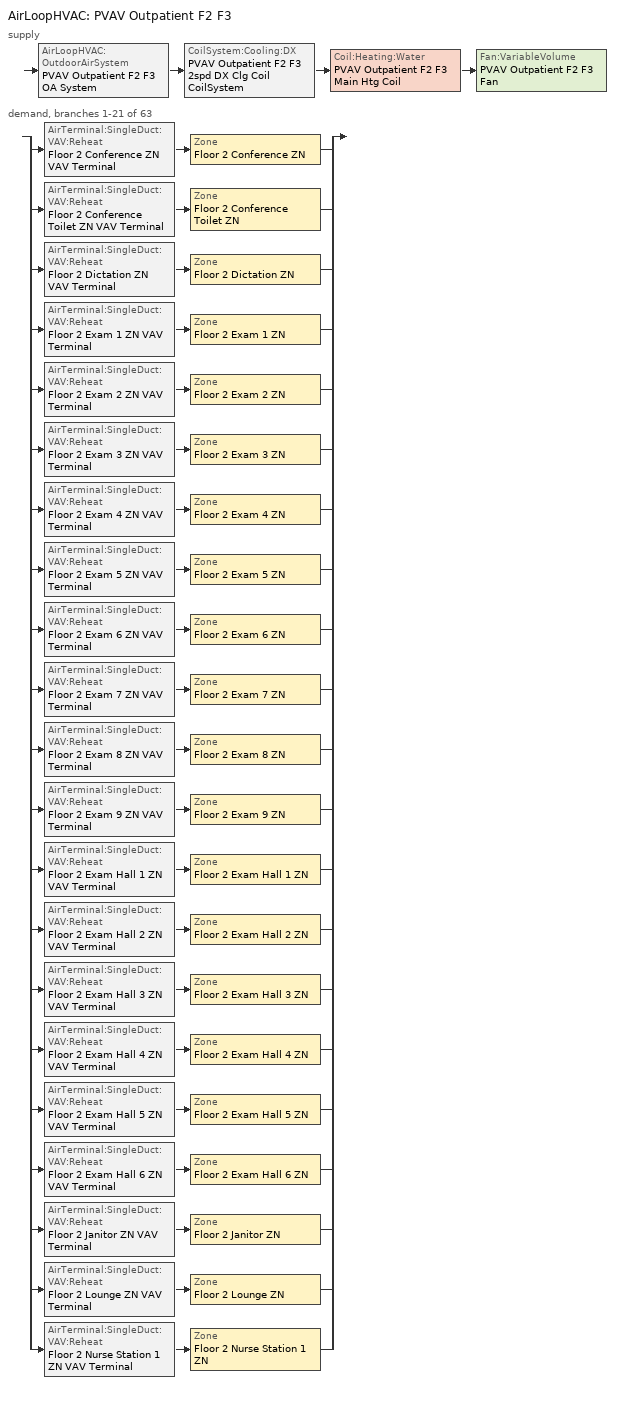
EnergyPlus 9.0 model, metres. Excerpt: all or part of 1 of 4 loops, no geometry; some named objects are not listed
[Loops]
AirLoopHVAC 'PVAV Outpatient F2 F3'
 supply: AirLoopHVAC:OutdoorAirSystem 'PVAV Outpatient F2 F3 OA System' > CoilSystem:Cooling:DX 'PVAV Outpatient F2 F3 2spd DX Clg Coil CoilSystem' > Coil:Heating:Water 'PVAV Outpatient F2 F3 Main Htg Coil' > Fan:VariableVolume 'PVAV Outpatient F2 F3 Fan'
 demand, branches 1-21 of 63: split
  | AirTerminal:SingleDuct:VAV:Reheat 'Floor 2 Conference ZN VAV Terminal' > Zone 'Floor 2 Conference ZN'
  | AirTerminal:SingleDuct:VAV:Reheat 'Floor 2 Conference Toilet ZN VAV Terminal' > Zone 'Floor 2 Conference Toilet ZN'
  | AirTerminal:SingleDuct:VAV:Reheat 'Floor 2 Dictation ZN VAV Terminal' > Zone 'Floor 2 Dictation ZN'
  | AirTerminal:SingleDuct:VAV:Reheat 'Floor 2 Exam 1 ZN VAV Terminal' > Zone 'Floor 2 Exam 1 ZN'
  | AirTerminal:SingleDuct:VAV:Reheat 'Floor 2 Exam 2 ZN VAV Terminal' > Zone 'Floor 2 Exam 2 ZN'
  | AirTerminal:SingleDuct:VAV:Reheat 'Floor 2 Exam 3 ZN VAV Terminal' > Zone 'Floor 2 Exam 3 ZN'
  | AirTerminal:SingleDuct:VAV:Reheat 'Floor 2 Exam 4 ZN VAV Terminal' > Zone 'Floor 2 Exam 4 ZN'
  | AirTerminal:SingleDuct:VAV:Reheat 'Floor 2 Exam 5 ZN VAV Terminal' > Zone 'Floor 2 Exam 5 ZN'
  | AirTerminal:SingleDuct:VAV:Reheat 'Floor 2 Exam 6 ZN VAV Terminal' > Zone 'Floor 2 Exam 6 ZN'
  | AirTerminal:SingleDuct:VAV:Reheat 'Floor 2 Exam 7 ZN VAV Terminal' > Zone 'Floor 2 Exam 7 ZN'
  | AirTerminal:SingleDuct:VAV:Reheat 'Floor 2 Exam 8 ZN VAV Terminal' > Zone 'Floor 2 Exam 8 ZN'
  | AirTerminal:SingleDuct:VAV:Reheat 'Floor 2 Exam 9 ZN VAV Terminal' > Zone 'Floor 2 Exam 9 ZN'
  | AirTerminal:SingleDuct:VAV:Reheat 'Floor 2 Exam Hall 1 ZN VAV Terminal' > Zone 'Floor 2 Exam Hall 1 ZN'
  | AirTerminal:SingleDuct:VAV:Reheat 'Floor 2 Exam Hall 2 ZN VAV Terminal' > Zone 'Floor 2 Exam Hall 2 ZN'
  | AirTerminal:SingleDuct:VAV:Reheat 'Floor 2 Exam Hall 3 ZN VAV Terminal' > Zone 'Floor 2 Exam Hall 3 ZN'
  | AirTerminal:SingleDuct:VAV:Reheat 'Floor 2 Exam Hall 4 ZN VAV Terminal' > Zone 'Floor 2 Exam Hall 4 ZN'
  | AirTerminal:SingleDuct:VAV:Reheat 'Floor 2 Exam Hall 5 ZN VAV Terminal' > Zone 'Floor 2 Exam Hall 5 ZN'
  | AirTerminal:SingleDuct:VAV:Reheat 'Floor 2 Exam Hall 6 ZN VAV Terminal' > Zone 'Floor 2 Exam Hall 6 ZN'
  | AirTerminal:SingleDuct:VAV:Reheat 'Floor 2 Janitor ZN VAV Terminal' > Zone 'Floor 2 Janitor ZN'
  | AirTerminal:SingleDuct:VAV:Reheat 'Floor 2 Lounge ZN VAV Terminal' > Zone 'Floor 2 Lounge ZN'
  | AirTerminal:SingleDuct:VAV:Reheat 'Floor 2 Nurse Station 1 ZN VAV Terminal' > Zone 'Floor 2 Nurse Station 1 ZN'
[ZoneControl:Thermostat] Control Object Type 1=ThermostatSetpoint:DualSetpoint
Name | Zone or ZoneList | Control Type Schedule | Control Name 1
Floor 2 Conference Toilet ZN Thermostat | Floor 2 Conference Toilet ZN | Floor 2 Conference Toilet ZN Thermostat Schedule | Outpatient Toilet Thermostat 5
Floor 2 Conference ZN Thermostat | Floor 2 Conference ZN | Floor 2 Conference ZN Thermostat Schedule | Outpatient Conference Thermostat 1
Floor 2 Dictation ZN Thermostat | Floor 2 Dictation ZN | Floor 2 Dictation ZN Thermostat Schedule | Outpatient Office Thermostat 5
Floor 2 Exam 1 ZN Thermostat | Floor 2 Exam 1 ZN | Floor 2 Exam 1 ZN Thermostat Schedule | Outpatient Exam Thermostat 1
Floor 2 Exam 2 ZN Thermostat | Floor 2 Exam 2 ZN | Floor 2 Exam 2 ZN Thermostat Schedule | Outpatient Exam Thermostat 2
Floor 2 Exam 3 ZN Thermostat | Floor 2 Exam 3 ZN | Floor 2 Exam 3 ZN Thermostat Schedule | Outpatient Exam Thermostat 3
Floor 2 Exam 4 ZN Thermostat | Floor 2 Exam 4 ZN | Floor 2 Exam 4 ZN Thermostat Schedule | Outpatient Exam Thermostat 4
Floor 2 Exam 5 ZN Thermostat | Floor 2 Exam 5 ZN | Floor 2 Exam 5 ZN Thermostat Schedule | Outpatient Exam Thermostat 5
Floor 2 Exam 6 ZN Thermostat | Floor 2 Exam 6 ZN | Floor 2 Exam 6 ZN Thermostat Schedule | Outpatient Exam Thermostat 6
Floor 2 Exam 7 ZN Thermostat | Floor 2 Exam 7 ZN | Floor 2 Exam 7 ZN Thermostat Schedule | Outpatient Exam Thermostat 7
Floor 2 Exam 8 ZN Thermostat | Floor 2 Exam 8 ZN | Floor 2 Exam 8 ZN Thermostat Schedule | Outpatient Exam Thermostat 8
Floor 2 Exam 9 ZN Thermostat | Floor 2 Exam 9 ZN | Floor 2 Exam 9 ZN Thermostat Schedule | Outpatient Exam Thermostat 9
Floor 2 Exam Hall 1 ZN Thermostat | Floor 2 Exam Hall 1 ZN | Floor 2 Exam Hall 1 ZN Thermostat Schedule | Outpatient Hall Thermostat 10
Floor 2 Exam Hall 2 ZN Thermostat | Floor 2 Exam Hall 2 ZN | Floor 2 Exam Hall 2 ZN Thermostat Schedule | Outpatient Hall Thermostat 11
Floor 2 Exam Hall 3 ZN Thermostat | Floor 2 Exam Hall 3 ZN | Floor 2 Exam Hall 3 ZN Thermostat Schedule | Outpatient Hall Thermostat 12
Floor 2 Exam Hall 4 ZN Thermostat | Floor 2 Exam Hall 4 ZN | Floor 2 Exam Hall 4 ZN Thermostat Schedule | Outpatient Hall Thermostat 13
Floor 2 Exam Hall 5 ZN Thermostat | Floor 2 Exam Hall 5 ZN | Floor 2 Exam Hall 5 ZN Thermostat Schedule | Outpatient Hall Thermostat 14
Floor 2 Exam Hall 6 ZN Thermostat | Floor 2 Exam Hall 6 ZN | Floor 2 Exam Hall 6 ZN Thermostat Schedule | Outpatient Hall Thermostat 15
Floor 2 Janitor ZN Thermostat | Floor 2 Janitor ZN | Floor 2 Janitor ZN Thermostat Schedule | Outpatient Janitor Thermostat 6
Floor 2 Lounge ZN Thermostat | Floor 2 Lounge ZN | Floor 2 Lounge ZN Thermostat Schedule | Outpatient Lounge Thermostat 2
Floor 2 Nurse Station 1 ZN Thermostat | Floor 2 Nurse Station 1 ZN | Floor 2 Nurse Station 1 ZN Thermostat Schedule | Outpatient NurseStation Thermostat 3
[ThermostatSetpoint:DualSetpoint] Heating Setpoint Temperature Schedule=OutPatientHealthCare HTGSETP_SCH_YES_OPTIMUM; Cooling Setpoint Temperature Schedule=OutPatientHealthCare CLGSETP_SCH_NO_SETBACK
Outpatient Toilet Thermostat 5; Outpatient Conference Thermostat 1; Outpatient Office Thermostat 5; Outpatient Exam Thermostat 1; Outpatient Exam Thermostat 2; Outpatient Exam Thermostat 3; Outpatient Exam Thermostat 4; Outpatient Exam Thermostat 5; Outpatient Exam Thermostat 6; Outpatient Exam Thermostat 7; Outpatient Exam Thermostat 8; Outpatient Exam Thermostat 9; Outpatient Hall Thermostat 10; Outpatient Hall Thermostat 11; Outpatient Hall Thermostat 12; Outpatient Hall Thermostat 13; Outpatient Hall Thermostat 14; Outpatient Hall Thermostat 15; Outpatient Janitor Thermostat 6; Outpatient Lounge Thermostat 2; Outpatient NurseStation Thermostat 3
[AirTerminal:SingleDuct:VAV:Reheat] Availability Schedule=Always On Discrete; Maximum Air Flow Rate {m3/s}=Autosize; Zone Minimum Air Flow Input Method=Constant; Fixed Minimum Air Flow Rate {m3/s}=0; Maximum Hot Water or Steam Flow Rate {m3/s}=Autosize; Minimum Hot Water or Steam Flow Rate {m3/s}=0; Convergence Tolerance=0.001; Damper Heating Action=Normal; Maximum Flow per Zone Floor Area During Reheat {m3/s-m2}=Autocalculate; Maximum Flow Fraction During Reheat=Autocalculate; Maximum Reheat Air Temperature {C}=50
Name | Constant Minimum Air Flow Fraction | Reheat Coil
Floor 2 Conference Toilet ZN VAV Terminal | 0.3 | Floor 2 Conference Toilet ZN Electric Reheat Coil
Floor 2 Conference ZN VAV Terminal | 1 | Floor 2 Conference ZN Electric Reheat Coil
Floor 2 Dictation ZN VAV Terminal | 0.3 | Floor 2 Dictation ZN Electric Reheat Coil
Floor 2 Exam 1 ZN VAV Terminal | 1 | Floor 2 Exam 1 ZN Electric Reheat Coil
Floor 2 Exam 2 ZN VAV Terminal | 1 | Floor 2 Exam 2 ZN Electric Reheat Coil
Floor 2 Exam 3 ZN VAV Terminal | 1 | Floor 2 Exam 3 ZN Electric Reheat Coil
Floor 2 Exam 4 ZN VAV Terminal | 1 | Floor 2 Exam 4 ZN Electric Reheat Coil
Floor 2 Exam 5 ZN VAV Terminal | 1 | Floor 2 Exam 5 ZN Electric Reheat Coil
Floor 2 Exam 6 ZN VAV Terminal | 1 | Floor 2 Exam 6 ZN Electric Reheat Coil
Floor 2 Exam 7 ZN VAV Terminal | 1 | Floor 2 Exam 7 ZN Electric Reheat Coil
Floor 2 Exam 8 ZN VAV Terminal | 1 | Floor 2 Exam 8 ZN Electric Reheat Coil
Floor 2 Exam 9 ZN VAV Terminal | 1 | Floor 2 Exam 9 ZN Electric Reheat Coil
Floor 2 Exam Hall 1 ZN VAV Terminal | 0.3 | Floor 2 Exam Hall 1 ZN Electric Reheat Coil
Floor 2 Exam Hall 2 ZN VAV Terminal | 0.3 | Floor 2 Exam Hall 2 ZN Electric Reheat Coil
Floor 2 Exam Hall 3 ZN VAV Terminal | 0.3 | Floor 2 Exam Hall 3 ZN Electric Reheat Coil
Floor 2 Exam Hall 4 ZN VAV Terminal | 0.3 | Floor 2 Exam Hall 4 ZN Electric Reheat Coil
Floor 2 Exam Hall 5 ZN VAV Terminal | 0.3 | Floor 2 Exam Hall 5 ZN Electric Reheat Coil
Floor 2 Exam Hall 6 ZN VAV Terminal | 0.3 | Floor 2 Exam Hall 6 ZN Electric Reheat Coil
Floor 2 Janitor ZN VAV Terminal | 0.3 | Floor 2 Janitor ZN Electric Reheat Coil
Floor 2 Lounge ZN VAV Terminal | 0.3 | Floor 2 Lounge ZN Electric Reheat Coil
Floor 2 Nurse Station 1 ZN VAV Terminal | 0.3 | Floor 2 Nurse Station 1 ZN Electric Reheat Coil
[Coil:Heating:Water]
PVAV Outpatient F2 F3 Main Htg Coil: Availability Schedule=Always On Discrete; U-Factor Times Area Value {W/K}=Autosize; Maximum Water Flow Rate {m3/s}=Autosize; Performance Input Method=UFactorTimesAreaAndDesignWaterFlowRate; Rated Capacity {W}=Autosize; Rated Inlet Water Temperature {C}=82.2222; Rated Inlet Air Temperature {C}=7.22222; Rated Outlet Water Temperature {C}=71.1111; Rated Outlet Air Temperature {C}=50; Rated Ratio for Air and Water Convection=0.5
[Fan:ZoneExhaust]
Floor 2 Conference Toilet ZN Exhaust Fan: Availability Schedule=OutPatientHealthCare BLDG_OA_SCH; Fan Total Efficiency=0.6; Pressure Rise {Pa}=0; Maximum Flow Rate {m3/s}=0.0503379; System Availability Manager Coupling Mode=Decoupled
[Zone equipment]
Floor 2 Conference Toilet ZN: Floor 2 Conference Toilet ZN VAV Terminal, Floor 2 Conference Toilet ZN Exhaust Fan
Floor 2 Conference ZN: Floor 2 Conference ZN VAV Terminal
Floor 2 Dictation ZN: Floor 2 Dictation ZN VAV Terminal
Floor 2 Exam 1 ZN: Floor 2 Exam 1 ZN VAV Terminal
Floor 2 Exam 2 ZN: Floor 2 Exam 2 ZN VAV Terminal
Floor 2 Exam 3 ZN: Floor 2 Exam 3 ZN VAV Terminal
Floor 2 Exam 4 ZN: Floor 2 Exam 4 ZN VAV Terminal
Floor 2 Exam 5 ZN: Floor 2 Exam 5 ZN VAV Terminal
Floor 2 Exam 6 ZN: Floor 2 Exam 6 ZN VAV Terminal
Floor 2 Exam 7 ZN: Floor 2 Exam 7 ZN VAV Terminal
Floor 2 Exam 8 ZN: Floor 2 Exam 8 ZN VAV Terminal
Floor 2 Exam 9 ZN: Floor 2 Exam 9 ZN VAV Terminal
Floor 2 Exam Hall 1 ZN: Floor 2 Exam Hall 1 ZN VAV Terminal
Floor 2 Exam Hall 2 ZN: Floor 2 Exam Hall 2 ZN VAV Terminal
Floor 2 Exam Hall 3 ZN: Floor 2 Exam Hall 3 ZN VAV Terminal
Floor 2 Exam Hall 4 ZN: Floor 2 Exam Hall 4 ZN VAV Terminal
Floor 2 Exam Hall 5 ZN: Floor 2 Exam Hall 5 ZN VAV Terminal
Floor 2 Exam Hall 6 ZN: Floor 2 Exam Hall 6 ZN VAV Terminal
Floor 2 Janitor ZN: Floor 2 Janitor ZN VAV Terminal
Floor 2 Lounge ZN: Floor 2 Lounge ZN VAV Terminal
Floor 2 Nurse Station 1 ZN: Floor 2 Nurse Station 1 ZN VAV Terminal
[Sizing:Zone] Zone Cooling Design Supply Air Temperature Input Method=SupplyAirTemperature; Zone Cooling Design Supply Air Temperature {C}=12.7778; Zone Cooling Design Supply Air Temperature Difference {deltaC}=11.11; Zone Heating Design Supply Air Temperature Input Method=SupplyAirTemperature; Zone Heating Design Supply Air Temperature {C}=50; Zone Heating Design Supply Air Temperature Difference {deltaC}=11.11; Zone Cooling Design Supply Air Humidity Ratio {kgWater/kgDryAir}=0.0085; Zone Heating Design Supply Air Humidity Ratio {kgWater/kgDryAir}=0.008; Cooling Design Air Flow Rate {m3/s}=0; Cooling Minimum Air Flow {m3/s}=0; Cooling Minimum Air Flow Fraction=0; Heating Design Air Flow Method=DesignDay; Heating Design Air Flow Rate {m3/s}=0; Heating Maximum Air Flow per Zone Floor Area {m3/s-m2}=0.002032; Heating Maximum Air Flow {m3/s}=0.141576; Heating Maximum Air Flow Fraction=0.3; Account for Dedicated Outdoor Air System=No
Name | Design Specification Outdoor Air Object | Cooling Design Air Flow Method | Cooling Minimum Air Flow per Zone Floor Area {m3/s-m2} | Design Specification Zone Air Distribution Object
Floor 2 Conference Toilet ZN | Outpatient Toilet Ventilation | DesignDayWithLimit | 0.00846667 | Floor 2 Conference Toilet ZN Design Spec Zone Air Dist
Floor 2 Conference ZN | Outpatient Conference Ventilation | DesignDay | 0.000762 | Floor 2 Conference ZN Design Spec Zone Air Dist
Floor 2 Dictation ZN | Outpatient Office Ventilation | DesignDay | 0.000762 | Floor 2 Dictation ZN Design Spec Zone Air Dist
Floor 2 Exam 1 ZN | Outpatient Exam Ventilation | DesignDayWithLimit | 0.00508 | Floor 2 Exam 1 ZN Design Spec Zone Air Dist
Floor 2 Exam 2 ZN | Outpatient Exam Ventilation | DesignDayWithLimit | 0.00508 | Floor 2 Exam 2 ZN Design Spec Zone Air Dist
Floor 2 Exam 3 ZN | Outpatient Exam Ventilation | DesignDayWithLimit | 0.00508 | Floor 2 Exam 3 ZN Design Spec Zone Air Dist
Floor 2 Exam 4 ZN | Outpatient Exam Ventilation | DesignDayWithLimit | 0.00508 | Floor 2 Exam 4 ZN Design Spec Zone Air Dist
Floor 2 Exam 5 ZN | Outpatient Exam Ventilation | DesignDayWithLimit | 0.00508 | Floor 2 Exam 5 ZN Design Spec Zone Air Dist
Floor 2 Exam 6 ZN | Outpatient Exam Ventilation | DesignDayWithLimit | 0.00508 | Floor 2 Exam 6 ZN Design Spec Zone Air Dist
Floor 2 Exam 7 ZN | Outpatient Exam Ventilation | DesignDayWithLimit | 0.00508 | Floor 2 Exam 7 ZN Design Spec Zone Air Dist
Floor 2 Exam 8 ZN | Outpatient Exam Ventilation | DesignDayWithLimit | 0.00508 | Floor 2 Exam 8 ZN Design Spec Zone Air Dist
Floor 2 Exam 9 ZN | Outpatient Exam Ventilation | DesignDayWithLimit | 0.00508 | Floor 2 Exam 9 ZN Design Spec Zone Air Dist
Floor 2 Exam Hall 1 ZN | Outpatient Hall Ventilation | DesignDay | 0.000762 | Floor 2 Exam Hall 1 ZN Design Spec Zone Air Dist
Floor 2 Exam Hall 2 ZN | Outpatient Hall Ventilation | DesignDay | 0.000762 | Floor 2 Exam Hall 2 ZN Design Spec Zone Air Dist
Floor 2 Exam Hall 3 ZN | Outpatient Hall Ventilation | DesignDay | 0.000762 | Floor 2 Exam Hall 3 ZN Design Spec Zone Air Dist
Floor 2 Exam Hall 4 ZN | Outpatient Hall Ventilation | DesignDay | 0.000762 | Floor 2 Exam Hall 4 ZN Design Spec Zone Air Dist
Floor 2 Exam Hall 5 ZN | Outpatient Hall Ventilation | DesignDay | 0.000762 | Floor 2 Exam Hall 5 ZN Design Spec Zone Air Dist
Floor 2 Exam Hall 6 ZN | Outpatient Hall Ventilation | DesignDay | 0.000762 | Floor 2 Exam Hall 6 ZN Design Spec Zone Air Dist
Floor 2 Janitor ZN | Outpatient Janitor Ventilation | DesignDay | 0.000762 | Floor 2 Janitor ZN Design Spec Zone Air Dist
Floor 2 Lounge ZN | Outpatient Lounge Ventilation | DesignDay | 0.000762 | Floor 2 Lounge ZN Design Spec Zone Air Dist
Floor 2 Nurse Station 1 ZN | Outpatient NurseStation Ventilation | DesignDay | 0.000762 | Floor 2 Nurse Station 1 ZN Design Spec Zone Air Dist
[DesignSpecification:ZoneAirDistribution] Zone Air Distribution Effectiveness in Cooling Mode=1; Zone Air Distribution Effectiveness in Heating Mode=1
Floor 2 Conference Toilet ZN Design Spec Zone Air Dist; Floor 2 Conference ZN Design Spec Zone Air Dist; Floor 2 Dictation ZN Design Spec Zone Air Dist; Floor 2 Exam 1 ZN Design Spec Zone Air Dist; Floor 2 Exam 2 ZN Design Spec Zone Air Dist; Floor 2 Exam 3 ZN Design Spec Zone Air Dist; Floor 2 Exam 4 ZN Design Spec Zone Air Dist; Floor 2 Exam 5 ZN Design Spec Zone Air Dist; Floor 2 Exam 6 ZN Design Spec Zone Air Dist; Floor 2 Exam 7 ZN Design Spec Zone Air Dist; Floor 2 Exam 8 ZN Design Spec Zone Air Dist; Floor 2 Exam 9 ZN Design Spec Zone Air Dist; Floor 2 Exam Hall 1 ZN Design Spec Zone Air Dist; Floor 2 Exam Hall 2 ZN Design Spec Zone Air Dist; Floor 2 Exam Hall 3 ZN Design Spec Zone Air Dist; Floor 2 Exam Hall 4 ZN Design Spec Zone Air Dist; Floor 2 Exam Hall 5 ZN Design Spec Zone Air Dist; Floor 2 Exam Hall 6 ZN Design Spec Zone Air Dist; Floor 2 Janitor ZN Design Spec Zone Air Dist; Floor 2 Lounge ZN Design Spec Zone Air Dist; Floor 2 Nurse Station 1 ZN Design Spec Zone Air Dist; Floor 2 Nurse Station 2 ZN Design Spec Zone Air Dist; Floor 2 Office Hall ZN Design Spec Zone Air Dist; Floor 2 Office ZN Design Spec Zone Air Dist; Floor 2 Reception Hall ZN Design Spec Zone Air Dist; Floor 2 Reception Toilet ZN Design Spec Zone Air Dist; Floor 2 Reception ZN Design Spec Zone Air Dist; Floor 2 Scheduling 1 ZN Design Spec Zone Air Dist; Floor 2 Scheduling 2 ZN Design Spec Zone Air Dist; Floor 2 Storage 1 ZN Design Spec Zone Air Dist; Floor 2 Storage 2 ZN Design Spec Zone Air Dist; Floor 2 Storage 3 ZN Design Spec Zone Air Dist; Floor 2 Utility ZN Design Spec Zone Air Dist; Floor 2 Work Hall ZN Design Spec Zone Air Dist; Floor 2 Work Toilet ZN Design Spec Zone Air Dist; Floor 2 Work ZN Design Spec Zone Air Dist; Floor 2 X-Ray ZN Design Spec Zone Air Dist; Floor 3 Dressing Room ZN Design Spec Zone Air Dist; Floor 3 Elevator Hall ZN Design Spec Zone Air Dist; Floor 3 Humid ZN Design Spec Zone Air Dist; Floor 3 Janitor ZN Design Spec Zone Air Dist; Floor 3 Locker ZN Design Spec Zone Air Dist; Floor 3 Lounge Toilet ZN Design Spec Zone Air Dist; Floor 3 Lounge ZN Design Spec Zone Air Dist; Floor 3 Mechanical Hall ZN Design Spec Zone Air Dist; Floor 3 Mechanical ZN Design Spec Zone Air Dist; Floor 3 Office Hall ZN Design Spec Zone Air Dist; Floor 3 Office Toilet ZN Design Spec Zone Air Dist; Floor 3 Office ZN Design Spec Zone Air Dist; Floor 3 Physical Therapy 1 ZN Design Spec Zone Air Dist; Floor 3 Physical Therapy 2 ZN Design Spec Zone Air Dist; Floor 3 Physical Therapy Toilet ZN Design Spec Zone Air Dist; Floor 3 Storage 1 ZN Design Spec Zone Air Dist; Floor 3 Storage 2 ZN Design Spec Zone Air Dist; Floor 3 Treatment ZN Design Spec Zone Air Dist; Floor 3 Undeveloped 1 ZN Design Spec Zone Air Dist; Floor 3 Undeveloped 2 ZN Design Spec Zone Air Dist; Floor 3 Utility ZN Design Spec Zone Air Dist; Floor 3 Work ZN Design Spec Zone Air Dist; NE Stair ZN Design Spec Zone Air Dist; NW Elevator ZN Design Spec Zone Air Dist; NW Stair ZN Design Spec Zone Air Dist; SW Stair ZN Design Spec Zone Air Dist
[Controller:MechanicalVentilation]
PVAV Outpatient F2 F3 Ventilation Controller: Availability Schedule=OutPatientHealthCare BLDG_OA_SCH; Demand Controlled Ventilation=No; System Outdoor Air Method=ZoneSum; Zone Name 1=Floor 2 Conference Toilet ZN; Design Specification Outdoor Air Object Name 1=Outpatient Toilet Ventilation; Design Specification Zone Air Distribution Object Name 1=Floor 2 Conference Toilet ZN Design Spec Zone Air Dist; Zone Name 2=Floor 2 Conference ZN; Design Specification Outdoor Air Object Name 2=Outpatient Conference Ventilation; Design Specification Zone Air Distribution Object Name 2=Floor 2 Conference ZN Design Spec Zone Air Dist; Zone Name 3=Floor 2 Dictation ZN; Design Specification Outdoor Air Object Name 3=Outpatient Office Ventilation; Design Specification Zone Air Distribution Object Name 3=Floor 2 Dictation ZN Design Spec Zone Air Dist; Zone Name 4=Floor 2 Exam 1 ZN; Design Specification Outdoor Air Object Name 4=Outpatient Exam Ventilation; Design Specification Zone Air Distribution Object Name 4=Floor 2 Exam 1 ZN Design Spec Zone Air Dist; Zone Name 5=Floor 2 Exam 2 ZN; Design Specification Outdoor Air Object Name 5=Outpatient Exam Ventilation; Design Specification Zone Air Distribution Object Name 5=Floor 2 Exam 2 ZN Design Spec Zone Air Dist; Zone Name 6=Floor 2 Exam 3 ZN; Design Specification Outdoor Air Object Name 6=Outpatient Exam Ventilation; Design Specification Zone Air Distribution Object Name 6=Floor 2 Exam 3 ZN Design Spec Zone Air Dist; Zone Name 7=Floor 2 Exam 4 ZN; Design Specification Outdoor Air Object Name 7=Outpatient Exam Ventilation; Design Specification Zone Air Distribution Object Name 7=Floor 2 Exam 4 ZN Design Spec Zone Air Dist; Zone Name 8=Floor 2 Exam 5 ZN; Design Specification Outdoor Air Object Name 8=Outpatient Exam Ventilation; Design Specification Zone Air Distribution Object Name 8=Floor 2 Exam 5 ZN Design Spec Zone Air Dist; Zone Name 9=Floor 2 Exam 6 ZN; Design Specification Outdoor Air Object Name 9=Outpatient Exam Ventilation; Design Specification Zone Air Distribution Object Name 9=Floor 2 Exam 6 ZN Design Spec Zone Air Dist; Zone Name 10=Floor 2 Exam 7 ZN; Design Specification Outdoor Air Object Name 10=Outpatient Exam Ventilation; Design Specification Zone Air Distribution Object Name 10=Floor 2 Exam 7 ZN Design Spec Zone Air Dist; Zone Name 11=Floor 2 Exam 8 ZN; Design Specification Outdoor Air Object Name 11=Outpatient Exam Ventilation; Design Specification Zone Air Distribution Object Name 11=Floor 2 Exam 8 ZN Design Spec Zone Air Dist; Zone Name 12=Floor 2 Exam 9 ZN; Design Specification Outdoor Air Object Name 12=Outpatient Exam Ventilation; Design Specification Zone Air Distribution Object Name 12=Floor 2 Exam 9 ZN Design Spec Zone Air Dist; Zone Name 13=Floor 2 Exam Hall 1 ZN; Design Specification Outdoor Air Object Name 13=Outpatient Hall Ventilation; Design Specification Zone Air Distribution Object Name 13=Floor 2 Exam Hall 1 ZN Design Spec Zone Air Dist; Zone Name 14=Floor 2 Exam Hall 2 ZN; Design Specification Outdoor Air Object Name 14=Outpatient Hall Ventilation; Design Specification Zone Air Distribution Object Name 14=Floor 2 Exam Hall 2 ZN Design Spec Zone Air Dist; Zone Name 15=Floor 2 Exam Hall 3 ZN; Design Specification Outdoor Air Object Name 15=Outpatient Hall Ventilation; Design Specification Zone Air Distribution Object Name 15=Floor 2 Exam Hall 3 ZN Design Spec Zone Air Dist; Zone Name 16=Floor 2 Exam Hall 4 ZN; Design Specification Outdoor Air Object Name 16=Outpatient Hall Ventilation; Design Specification Zone Air Distribution Object Name 16=Floor 2 Exam Hall 4 ZN Design Spec Zone Air Dist; Zone Name 17=Floor 2 Exam Hall 5 ZN; Design Specification Outdoor Air Object Name 17=Outpatient Hall Ventilation; Design Specification Zone Air Distribution Object Name 17=Floor 2 Exam Hall 5 ZN Design Spec Zone Air Dist; Zone Name 18=Floor 2 Exam Hall 6 ZN; Design Specification Outdoor Air Object Name 18=Outpatient Hall Ventilation; Design Specification Zone Air Distribution Object Name 18=Floor 2 Exam Hall 6 ZN Design Spec Zone Air Dist; Zone Name 19=Floor 2 Janitor ZN; Design Specification Outdoor Air Object Name 19=Outpatient Janitor Ventilation; Design Specification Zone Air Distribution Object Name 19=Floor 2 Janitor ZN Design Spec Zone Air Dist; Zone Name 20=Floor 2 Lounge ZN; Design Specification Outdoor Air Object Name 20=Outpatient Lounge Ventilation; Design Specification Zone Air Distribution Object Name 20=Floor 2 Lounge ZN Design Spec Zone Air Dist; Zone Name 21=Floor 2 Nurse Station 1 ZN; Design Specification Outdoor Air Object Name 21=Outpatient NurseStation Ventilation; Design Specification Zone Air Distribution Object Name 21=Floor 2 Nurse Station 1 ZN Design Spec Zone Air Dist; Zone Name 22=Floor 2 Nurse Station 2 ZN; Design Specification Outdoor Air Object Name 22=Outpatient NurseStation Ventilation; Design Specification Zone Air Distribution Object Name 22=Floor 2 Nurse Station 2 ZN Design Spec Zone Air Dist; Zone Name 23=Floor 2 Office Hall ZN; Design Specification Outdoor Air Object Name 23=Outpatient Hall Ventilation; Design Specification Zone Air Distribution Object Name 23=Floor 2 Office Hall ZN Design Spec Zone Air Dist; Zone Name 24=Floor 2 Office ZN; Design Specification Outdoor Air Object Name 24=Outpatient Office Ventilation; Design Specification Zone Air Distribution Object Name 24=Floor 2 Office ZN Design Spec Zone Air Dist; Zone Name 25=Floor 2 Reception Hall ZN; Design Specification Outdoor Air Object Name 25=Outpatient Hall Ventilation; Design Specification Zone Air Distribution Object Name 25=Floor 2 Reception Hall ZN Design Spec Zone Air Dist; Zone Name 26=Floor 2 Reception Toilet ZN; Design Specification Outdoor Air Object Name 26=Outpatient Toilet Ventilation; Design Specification Zone Air Distribution Object Name 26=Floor 2 Reception Toilet ZN Design Spec Zone Air Dist; Zone Name 27=Floor 2 Reception ZN; Design Specification Outdoor Air Object Name 27=Outpatient Reception Ventilation; Design Specification Zone Air Distribution Object Name 27=Floor 2 Reception ZN Design Spec Zone Air Dist; Zone Name 28=Floor 2 Scheduling 1 ZN; Design Specification Outdoor Air Object Name 28=Outpatient Office Ventilation; Design Specification Zone Air Distribution Object Name 28=Floor 2 Scheduling 1 ZN Design Spec Zone Air Dist; Zone Name 29=Floor 2 Scheduling 2 ZN; Design Specification Outdoor Air Object Name 29=Outpatient Office Ventilation; Design Specification Zone Air Distribution Object Name 29=Floor 2 Scheduling 2 ZN Design Spec Zone Air Dist; Zone Name 30=Floor 2 Storage 1 ZN; Design Specification Outdoor Air Object Name 30=Outpatient Janitor Ventilation; Design Specification Zone Air Distribution Object Name 30=Floor 2 Storage 1 ZN Design Spec Zone Air Dist; Zone Name 31=Floor 2 Storage 2 ZN; Design Specification Outdoor Air Object Name 31=Outpatient Janitor Ventilation; Design Specification Zone Air Distribution Object Name 31=Floor 2 Storage 2 ZN Design Spec Zone Air Dist; Zone Name 32=Floor 2 Storage 3 ZN; Design Specification Outdoor Air Object Name 32=Outpatient Janitor Ventilation; Design Specification Zone Air Distribution Object Name 32=Floor 2 Storage 3 ZN Design Spec Zone Air Dist; Zone Name 33=Floor 2 Utility ZN; Design Specification Outdoor Air Object Name 33=Outpatient Janitor Ventilation; Design Specification Zone Air Distribution Object Name 33=Floor 2 Utility ZN Design Spec Zone Air Dist; Zone Name 34=Floor 2 Work Hall ZN; Design Specification Outdoor Air Object Name 34=Outpatient Hall Ventilation; Design Specification Zone Air Distribution Object Name 34=Floor 2 Work Hall ZN Design Spec Zone Air Dist; Zone Name 35=Floor 2 Work Toilet ZN; Design Specification Outdoor Air Object Name 35=Outpatient Toilet Ventilation; Design Specification Zone Air Distribution Object Name 35=Floor 2 Work Toilet ZN Design Spec Zone Air Dist; Zone Name 36=Floor 2 Work ZN; Design Specification Outdoor Air Object Name 36=Outpatient Office Ventilation; Design Specification Zone Air Distribution Object Name 36=Floor 2 Work ZN Design Spec Zone Air Dist; Zone Name 37=Floor 2 X-Ray ZN; Design Specification Outdoor Air Object Name 37=Outpatient Xray Ventilation; Design Specification Zone Air Distribution Object Name 37=Floor 2 X-Ray ZN Design Spec Zone Air Dist; Zone Name 38=Floor 3 Dressing Room ZN; Design Specification Outdoor Air Object Name 38=Outpatient DressingRoom Ventilation; Design Specification Zone Air Distribution Object Name 38=Floor 3 Dressing Room ZN Design Spec Zone Air Dist; Zone Name 39=Floor 3 Elevator Hall ZN; Design Specification Outdoor Air Object Name 39=Outpatient Hall_infil Ventilation; Design Specification Zone Air Distribution Object Name 39=Floor 3 Elevator Hall ZN Design Spec Zone Air Dist; Zone Name 40=Floor 3 Humid ZN; Design Specification Outdoor Air Object Name 40=Outpatient Office Ventilation; Design Specification Zone Air Distribution Object Name 40=Floor 3 Humid ZN Design Spec Zone Air Dist; Zone Name 41=Floor 3 Janitor ZN; Design Specification Outdoor Air Object Name 41=Outpatient Janitor Ventilation; Design Specification Zone Air Distribution Object Name 41=Floor 3 Janitor ZN Design Spec Zone Air Dist; Zone Name 42=Floor 3 Locker ZN; Design Specification Outdoor Air Object Name 42=Outpatient LockerRoom Ventilation; Design Specification Zone Air Distribution Object Name 42=Floor 3 Locker ZN Design Spec Zone Air Dist; Zone Name 43=Floor 3 Lounge Toilet ZN; Design Specification Outdoor Air Object Name 43=Outpatient Toilet Ventilation; Design Specification Zone Air Distribution Object Name 43=Floor 3 Lounge Toilet ZN Design Spec Zone Air Dist; Zone Name 44=Floor 3 Lounge ZN; Design Specification Outdoor Air Object Name 44=Outpatient Lounge Ventilation; Design Specification Zone Air Distribution Object Name 44=Floor 3 Lounge ZN Design Spec Zone Air Dist; Zone Name 45=Floor 3 Mechanical Hall ZN; Design Specification Outdoor Air Object Name 45=Outpatient Hall Ventilation; Design Specification Zone Air Distribution Object Name 45=Floor 3 Mechanical Hall ZN Design Spec Zone Air Dist; Zone Name 46=Floor 3 Mechanical ZN; Design Specification Outdoor Air Object Name 46=Outpatient Elec/MechRoom Ventilation; Design Specification Zone Air Distribution Object Name 46=Floor 3 Mechanical ZN Design Spec Zone Air Dist; Zone Name 47=Floor 3 Office Hall ZN; Design Specification Outdoor Air Object Name 47=Outpatient Hall_infil Ventilation; Design Specification Zone Air Distribution Object Name 47=Floor 3 Office Hall ZN Design Spec Zone Air Dist; Zone Name 48=Floor 3 Office Toilet ZN; Design Specification Outdoor Air Object Name 48=Outpatient Toilet Ventilation; Design Specification Zone Air Distribution Object Name 48=Floor 3 Office Toilet ZN Design Spec Zone Air Dist; Zone Name 49=Floor 3 Office ZN; Design Specification Outdoor Air Object Name 49=Outpatient Office Ventilation; Design Specification Zone Air Distribution Object Name 49=Floor 3 Office ZN Design Spec Zone Air Dist; Zone Name 50=Floor 3 Physical Therapy 1 ZN; Design Specification Outdoor Air Object Name 50=Outpatient PhysicalTherapy Ventilation; Design Specification Zone Air Distribution Object Name 50=Floor 3 Physical Therapy 1 ZN Design Spec Zone Air Dist; Zone Name 51=Floor 3 Physical Therapy 2 ZN; Design Specification Outdoor Air Object Name 51=Outpatient PhysicalTherapy Ventilation; Design Specification Zone Air Distribution Object Name 51=Floor 3 Physical Therapy 2 ZN Design Spec Zone Air Dist; Zone Name 52=Floor 3 Physical Therapy Toilet ZN; Design Specification Outdoor Air Object Name 52=Outpatient Toilet Ventilation; Design Specification Zone Air Distribution Object Name 52=Floor 3 Physical Therapy Toilet ZN Design Spec Zone Air Dist; Zone Name 53=Floor 3 Storage 1 ZN; Design Specification Outdoor Air Object Name 53=Outpatient Janitor Ventilation; Design Specification Zone Air Distribution Object Name 53=Floor 3 Storage 1 ZN Design Spec Zone Air Dist; Zone Name 54=Floor 3 Storage 2 ZN; Design Specification Outdoor Air Object Name 54=Outpatient Janitor Ventilation; Design Specification Zone Air Distribution Object Name 54=Floor 3 Storage 2 ZN Design Spec Zone Air Dist; Zone Name 55=Floor 3 Treatment ZN; Design Specification Outdoor Air Object Name 55=Outpatient Exam Ventilation; Design Specification Zone Air Distribution Object Name 55=Floor 3 Treatment ZN Design Spec Zone Air Dist; Zone Name 56=Floor 3 Undeveloped 1 ZN; Design Specification Outdoor Air Object Name 56=Outpatient Undeveloped Ventilation; Design Specification Zone Air Distribution Object Name 56=Floor 3 Undeveloped 1 ZN Design Spec Zone Air Dist; Zone Name 57=Floor 3 Undeveloped 2 ZN; Design Specification Outdoor Air Object Name 57=Outpatient Undeveloped Ventilation; Design Specification Zone Air Distribution Object Name 57=Floor 3 Undeveloped 2 ZN Design Spec Zone Air Dist; Zone Name 58=Floor 3 Utility ZN; Design Specification Outdoor Air Object Name 58=Outpatient Janitor Ventilation; Design Specification Zone Air Distribution Object Name 58=Floor 3 Utility ZN Design Spec Zone Air Dist; Zone Name 59=Floor 3 Work ZN; Design Specification Outdoor Air Object Name 59=Outpatient Office Ventilation; Design Specification Zone Air Distribution Object Name 59=Floor 3 Work ZN Design Spec Zone Air Dist; Zone Name 60=NE Stair ZN; Design Specification Outdoor Air Object Name 60=Outpatient Stair Ventilation; Design Specification Zone Air Distribution Object Name 60=NE Stair ZN Design Spec Zone Air Dist; Zone Name 61=NW Elevator ZN; Design Specification Outdoor Air Object Name 61=Outpatient Stair Ventilation; Design Specification Zone Air Distribution Object Name 61=NW Elevator ZN Design Spec Zone Air Dist; Zone Name 62=NW Stair ZN; Design Specification Outdoor Air Object Name 62=Outpatient Stair Ventilation; Design Specification Zone Air Distribution Object Name 62=NW Stair ZN Design Spec Zone Air Dist; Zone Name 63=SW Stair ZN; Design Specification Outdoor Air Object Name 63=Outpatient Stair Ventilation; Design Specification Zone Air Distribution Object Name 63=SW Stair ZN Design Spec Zone Air Dist
[DesignSpecification:OutdoorAir] Outdoor Air Method=Sum; Outdoor Air Flow per Zone {m3/s}=0; Outdoor Air Flow Air Changes per Hour {1/hr}=0
Name | Outdoor Air Flow per Person {m3/s-person} | Outdoor Air Flow per Zone Floor Area {m3/s-m2}
Outpatient Office Ventilation; Outpatient DressingRoom Ventilation; Outpatient LockerRoom Ventilation; Outpatient Lounge Ventilation; Outpatient NurseStation Ventilation; Outpatient Reception Ventilation; Outpatient Conference Ventilation | 0.00235974 | 0.0003048
Outpatient Elec/MechRoom Ventilation; Outpatient Toilet Ventilation | 0 | 0
Outpatient Hall Ventilation; Outpatient Hall_infil Ventilation; Outpatient Stair Ventilation | 0 | 0.0003048
Outpatient Janitor Ventilation; Outpatient Undeveloped Ventilation | 0 | 0.0006096
Outpatient Exam Ventilation; Outpatient Xray Ventilation | 0 | 0.001524
Outpatient PhysicalTherapy Ventilation | 0.00707921 | 0
[Coil:Heating:Electric] Availability Schedule=Always On Discrete; Efficiency=1; Nominal Capacity {W}=Autosize
Floor 2 Conference Toilet ZN Electric Reheat Coil; Floor 2 Conference ZN Electric Reheat Coil; Floor 2 Dictation ZN Electric Reheat Coil; Floor 2 Exam 1 ZN Electric Reheat Coil; Floor 2 Exam 2 ZN Electric Reheat Coil; Floor 2 Exam 3 ZN Electric Reheat Coil; Floor 2 Exam 4 ZN Electric Reheat Coil; Floor 2 Exam 5 ZN Electric Reheat Coil; Floor 2 Exam 6 ZN Electric Reheat Coil; Floor 2 Exam 7 ZN Electric Reheat Coil; Floor 2 Exam 8 ZN Electric Reheat Coil; Floor 2 Exam 9 ZN Electric Reheat Coil; Floor 2 Exam Hall 1 ZN Electric Reheat Coil; Floor 2 Exam Hall 2 ZN Electric Reheat Coil; Floor 2 Exam Hall 3 ZN Electric Reheat Coil; Floor 2 Exam Hall 4 ZN Electric Reheat Coil; Floor 2 Exam Hall 5 ZN Electric Reheat Coil; Floor 2 Exam Hall 6 ZN Electric Reheat Coil; Floor 2 Janitor ZN Electric Reheat Coil; Floor 2 Lounge ZN Electric Reheat Coil; Floor 2 Nurse Station 1 ZN Electric Reheat Coil
[AirLoopHVAC]
PVAV Outpatient F2 F3: Design Supply Air Flow Rate {m3/s}=AutoSize
[Sizing:System]
PVAV Outpatient F2 F3: Type of Load to Size On=Sensible; Design Outdoor Air Flow Rate {m3/s}=Autosize; Central Heating Maximum System Air Flow Ratio=0.3; Preheat Design Temperature {C}=7.22222; Preheat Design Humidity Ratio {kgWater/kgDryAir}=0.008; Precool Design Temperature {C}=12.7778; Precool Design Humidity Ratio {kgWater/kgDryAir}=0.008; Central Cooling Design Supply Air Temperature {C}=12.7778; Central Heating Design Supply Air Temperature {C}=12.7778; Type of Zone Sum to Use=Coincident; 100% Outdoor Air in Cooling=No; 100% Outdoor Air in Heating=No; Central Cooling Design Supply Air Humidity Ratio {kgWater/kgDryAir}=0.0085; Central Heating Design Supply Air Humidity Ratio {kgWater/kgDryAir}=0.008; Cooling Supply Air Flow Rate Method=DesignDay; Cooling Supply Air Flow Rate {m3/s}=0; Cooling Supply Air Flow Rate Per Floor Area {m3/s-m2}=0.00996765; Cooling Fraction of Autosized Cooling Supply Air Flow Rate=1; Cooling Supply Air Flow Rate Per Unit Cooling Capacity {m3/s-W}=3.94755e-05; Heating Supply Air Flow Rate Method=DesignDay; Heating Supply Air Flow Rate {m3/s}=0; Heating Supply Air Flow Rate Per Floor Area {m3/s-m2}=0.00996765; Heating Fraction of Autosized Heating Supply Air Flow Rate=1; Heating Fraction of Autosized Cooling Supply Air Flow Rate=1; Heating Supply Air Flow Rate Per Unit Heating Capacity {m3/s-W}=3.15882e-05; System Outdoor Air Method=ZoneSum; Zone Maximum Outdoor Air Fraction=1; Cooling Design Capacity Method=CoolingDesignCapacity; Cooling Design Capacity {W}=Autosize; Cooling Design Capacity Per Floor Area {W/m2}=234.7; Fraction of Autosized Cooling Design Capacity=1; Heating Design Capacity Method=HeatingDesignCapacity; Heating Design Capacity {W}=Autosize; Heating Design Capacity Per Floor Area {W/m2}=157; Fraction of Autosized Heating Design Capacity=1; Central Cooling Capacity Control Method=OnOff
[Controller:WaterCoil]
PVAV Outpatient F2 F3 Main Htg Coil Controller: Control Variable=Temperature; Action=Normal; Actuator Variable=Flow; Controller Convergence Tolerance {deltaC}=0.1; Maximum Actuated Flow {m3/s}=Autosize; Minimum Actuated Flow {m3/s}=0
[Controller:OutdoorAir]
Controller Outdoor Air 2: Minimum Outdoor Air Flow Rate {m3/s}=Autosize; Maximum Outdoor Air Flow Rate {m3/s}=Autosize; Economizer Control Type=NoEconomizer; Economizer Control Action Type=ModulateFlow; Economizer Maximum Limit Dry-Bulb Temperature {C}=28; Economizer Maximum Limit Enthalpy {J/kg}=64000; Lockout Type=NoLockout; Minimum Limit Type=FixedMinimum; Minimum Outdoor Air Schedule=OutPatientHealthCare BLDG_OA_SCH; Mechanical Ventilation Controller=PVAV Outpatient F2 F3 Ventilation Controller; High Humidity Control=No; Control High Indoor Humidity Based on Outdoor Humidity Ratio=Yes; Heat Recovery Bypass Control Type=BypassWhenWithinEconomizerLimits
[SetpointManager:MixedAir] Control Variable=Temperature
Node 430 OS Default SPM; Node 427 OS Default SPM; Node 426 OS Default SPM
[CoilSystem:Cooling:DX]
PVAV Outpatient F2 F3 2spd DX Clg Coil CoilSystem: Availability Schedule=Always On Discrete; Cooling Coil=PVAV Outpatient F2 F3 2spd DX Clg Coil
[Coil:Cooling:DX:TwoSpeed]
PVAV Outpatient F2 F3 2spd DX Clg Coil: Availability Schedule=Always On Discrete; High Speed Gross Rated Total Cooling Capacity {W}=Autosize; High Speed Rated Sensible Heat Ratio=Autosize; High Speed Gross Rated Cooling COP {W/W}=3; High Speed Rated Air Flow Rate {m3/s}=Autosize; Total Cooling Capacity Function of Temperature Curve=Curve Biquadratic 5; Total Cooling Capacity Function of Flow Fraction Curve=Curve Quadratic 4; Energy Input Ratio Function of Temperature Curve=Curve Biquadratic 6; Energy Input Ratio Function of Flow Fraction Curve=Curve Quadratic 5; Part Load Fraction Correlation Curve=Curve Quadratic 6; Low Speed Gross Rated Total Cooling Capacity {W}=Autosize; Low Speed Gross Rated Sensible Heat Ratio=0.69; Low Speed Gross Rated Cooling COP {W/W}=3; Low Speed Rated Air Flow Rate {m3/s}=Autosize; Low Speed Total Cooling Capacity Function of Temperature Curve=Curve Biquadratic 7; Low Speed Energy Input Ratio Function of Temperature Curve=Curve Biquadratic 8; Condenser Type=AirCooled; High Speed Evaporative Condenser Effectiveness=0; High Speed Evaporative Condenser Air Flow Rate {m3/s}=Autosize; High Speed Evaporative Condenser Pump Rated Power Consumption {W}=Autosize; Low Speed Evaporative Condenser Effectiveness=0; Low Speed Evaporative Condenser Air Flow Rate {m3/s}=Autosize; Low Speed Evaporative Condenser Pump Rated Power Consumption {W}=Autosize; Basin Heater Capacity {W/K}=10; Basin Heater Setpoint Temperature {C}=2
[Fan:VariableVolume]
PVAV Outpatient F2 F3 Fan: Availability Schedule=OutPatientHealthCare HVACOperationSchd; Fan Total Efficiency=0.6045; Pressure Rise {Pa}=1017.592; Maximum Flow Rate {m3/s}=AutoSize; Fan Power Minimum Flow Rate Input Method=FixedFlowRate; Fan Power Minimum Flow Fraction=0; Fan Power Minimum Air Flow Rate {m3/s}=0; Motor Efficiency=0.93; Motor In Airstream Fraction=1; Fan Power Coefficient 1=0.0407599; Fan Power Coefficient 2=0.088045; Fan Power Coefficient 3=-0.0729261; Fan Power Coefficient 4=0.94374; Fan Power Coefficient 5=0
[SetpointManager:Scheduled]
PVAV Outpatient F2 F3 Supply Air Setpoint Manager: Control Variable=Temperature; Schedule=Supply Air Temp - 55.0F 1
[Schedule:Compact]
Floor 2 Conference Toilet ZN Thermostat Schedule; Floor 2 Conference ZN Thermostat Schedule; Floor 2 Dictation ZN Thermostat Schedule; Floor 2 Exam 1 ZN Thermostat Schedule; Floor 2 Exam 2 ZN Thermostat Schedule; Floor 2 Exam 3 ZN Thermostat Schedule; Floor 2 Exam 4 ZN Thermostat Schedule; Floor 2 Exam 5 ZN Thermostat Schedule; Floor 2 Exam 6 ZN Thermostat Schedule; Floor 2 Exam 7 ZN Thermostat Schedule; Floor 2 Exam 8 ZN Thermostat Schedule; Floor 2 Exam 9 ZN Thermostat Schedule; Floor 2 Exam Hall 1 ZN Thermostat Schedule; Floor 2 Exam Hall 2 ZN Thermostat Schedule; Floor 2 Exam Hall 3 ZN Thermostat Schedule; Floor 2 Exam Hall 4 ZN Thermostat Schedule; Floor 2 Exam Hall 5 ZN Thermostat Schedule; Floor 2 Exam Hall 6 ZN Thermostat Schedule; Floor 2 Janitor ZN Thermostat Schedule; Floor 2 Lounge ZN Thermostat Schedule; Floor 2 Nurse Station 1 ZN Thermostat Schedule: Through: 12/31, For: AllDays, Until: 24:00, 4
[Schedule:Day:Interval]
OutPatientHealthCare HTGSETP_SCH_YES_OPTIMUM Default: No, 24:00, 18.3
OutPatientHealthCare HTGSETP_SCH_YES_OPTIMUM Wkdy Day: No, 05:00, 18.3, 06:00, 19.4, 07:00, 20, 18:00, 21.1, 24:00, 18.3
OutPatientHealthCare HTGSETP_SCH_YES_OPTIMUM Sat Day: No, 05:00, 18.3, 06:00, 19.4, 07:00, 20, 15:00, 21.1, 24:00, 18.3
OutPatientHealthCare HTGSETP_SCH_YES_OPTIMUM Summer Design Day: No, 05:00, 18.3, 18:00, 21.1, 24:00, 18.3
OutPatientHealthCare HTGSETP_SCH_YES_OPTIMUM Winter Design Day: No, 07:00, 18.3, 15:00, 21.1, 24:00, 18.3
OutPatientHealthCare CLGSETP_SCH_NO_SETBACK Default; OutPatientHealthCare CLGSETP_SCH_NO_SETBACK Default|Wkdy Day: No, 24:00, 22.2
OutPatientHealthCare CLGSETP_SCH_NO_SETBACK Summer Design Day: No, 05:00, 25, 18:00, 22.2, 24:00, 25
OutPatientHealthCare CLGSETP_SCH_NO_SETBACK Winter Design Day: No, 07:00, 25, 15:00, 22.2, 24:00, 25
OutPatientHealthCare BLDG_OA_SCH Default: No, 24:00, 0
OutPatientHealthCare BLDG_OA_SCH WntrDsn|SmrDsn|Sat|Wkdy Day; OutPatientHealthCare BLDG_OA_SCH Summer Design Day; OutPatientHealthCare BLDG_OA_SCH Winter Design Day: No, 06:00, 0, 18:00, 1, 24:00, 0
OutPatientHealthCare HVACOperationSchd Default; OutPatientHealthCare HVACOperationSchd Summer Design Day; OutPatientHealthCare HVACOperationSchd Winter Design Day: No, 24:00, 1
Supply Air Temp - 55.0F Default 1: No, 24:00, 12.7778
[Schedule:Week:Daily]
OutPatientHealthCare HTGSETP_SCH_YES_OPTIMUM Week Rule - Jan1-Dec31: OutPatientHealthCare HTGSETP_SCH_YES_OPTIMUM Default, OutPatientHealthCare HTGSETP_SCH_YES_OPTIMUM Wkdy Day, OutPatientHealthCare HTGSETP_SCH_YES_OPTIMUM Wkdy Day, OutPatientHealthCare HTGSETP_SCH_YES_OPTIMUM Wkdy Day, OutPatientHealthCare HTGSETP_SCH_YES_OPTIMUM Wkdy Day, OutPatientHealthCare HTGSETP_SCH_YES_OPTIMUM Wkdy Day, OutPatientHealthCare HTGSETP_SCH_YES_OPTIMUM Sat Day, OutPatientHealthCare HTGSETP_SCH_YES_OPTIMUM Default, OutPatientHealthCare HTGSETP_SCH_YES_OPTIMUM Summer Design Day, OutPatientHealthCare HTGSETP_SCH_YES_OPTIMUM Winter Design Day, OutPatientHealthCare HTGSETP_SCH_YES_OPTIMUM Default, OutPatientHealthCare HTGSETP_SCH_YES_OPTIMUM Default
OutPatientHealthCare CLGSETP_SCH_NO_SETBACK Week Rule - Jan1-Dec31: OutPatientHealthCare CLGSETP_SCH_NO_SETBACK Default, OutPatientHealthCare CLGSETP_SCH_NO_SETBACK Default|Wkdy Day, OutPatientHealthCare CLGSETP_SCH_NO_SETBACK Default|Wkdy Day, OutPatientHealthCare CLGSETP_SCH_NO_SETBACK Default|Wkdy Day, OutPatientHealthCare CLGSETP_SCH_NO_SETBACK Default|Wkdy Day, OutPatientHealthCare CLGSETP_SCH_NO_SETBACK Default|Wkdy Day, OutPatientHealthCare CLGSETP_SCH_NO_SETBACK Default, OutPatientHealthCare CLGSETP_SCH_NO_SETBACK Default, OutPatientHealthCare CLGSETP_SCH_NO_SETBACK Summer Design Day, OutPatientHealthCare CLGSETP_SCH_NO_SETBACK Winter Design Day, OutPatientHealthCare CLGSETP_SCH_NO_SETBACK Default, OutPatientHealthCare CLGSETP_SCH_NO_SETBACK Default
OutPatientHealthCare BLDG_OA_SCH Week Rule - Jan1-Dec31: OutPatientHealthCare BLDG_OA_SCH Default, OutPatientHealthCare BLDG_OA_SCH WntrDsn|SmrDsn|Sat|Wkdy Day, OutPatientHealthCare BLDG_OA_SCH WntrDsn|SmrDsn|Sat|Wkdy Day, OutPatientHealthCare BLDG_OA_SCH WntrDsn|SmrDsn|Sat|Wkdy Day, OutPatientHealthCare BLDG_OA_SCH WntrDsn|SmrDsn|Sat|Wkdy Day, OutPatientHealthCare BLDG_OA_SCH WntrDsn|SmrDsn|Sat|Wkdy Day, OutPatientHealthCare BLDG_OA_SCH WntrDsn|SmrDsn|Sat|Wkdy Day, OutPatientHealthCare BLDG_OA_SCH Default, OutPatientHealthCare BLDG_OA_SCH Summer Design Day, OutPatientHealthCare BLDG_OA_SCH Winter Design Day, OutPatientHealthCare BLDG_OA_SCH Default, OutPatientHealthCare BLDG_OA_SCH Default
OutPatientHealthCare HVACOperationSchd Week Rule - Jan1-Dec31: OutPatientHealthCare HVACOperationSchd Default, OutPatientHealthCare HVACOperationSchd Default, OutPatientHealthCare HVACOperationSchd Default, OutPatientHealthCare HVACOperationSchd Default, OutPatientHealthCare HVACOperationSchd Default, OutPatientHealthCare HVACOperationSchd Default, OutPatientHealthCare HVACOperationSchd Default, OutPatientHealthCare HVACOperationSchd Default, OutPatientHealthCare HVACOperationSchd Summer Design Day, OutPatientHealthCare HVACOperationSchd Winter Design Day, OutPatientHealthCare HVACOperationSchd Default, OutPatientHealthCare HVACOperationSchd Default
Supply Air Temp - 55.0F 1 Week Rule - Jan1-Dec31: Supply Air Temp - 55.0F Default 1, Supply Air Temp - 55.0F Default 1, Supply Air Temp - 55.0F Default 1, Supply Air Temp - 55.0F Default 1, Supply Air Temp - 55.0F Default 1, Supply Air Temp - 55.0F Default 1, Supply Air Temp - 55.0F Default 1, Supply Air Temp - 55.0F Default 1, Supply Air Temp - 55.0F Default 1, Supply Air Temp - 55.0F Default 1, Supply Air Temp - 55.0F Default 1, Supply Air Temp - 55.0F Default 1
[Schedule:Year]
OutPatientHealthCare HTGSETP_SCH_YES_OPTIMUM: OutPatientHealthCare HTGSETP_SCH_YES_OPTIMUM Week Rule - Jan1-Dec31, 1, 1, 12, 31
OutPatientHealthCare CLGSETP_SCH_NO_SETBACK: OutPatientHealthCare CLGSETP_SCH_NO_SETBACK Week Rule - Jan1-Dec31, 1, 1, 12, 31
OutPatientHealthCare BLDG_OA_SCH: OutPatientHealthCare BLDG_OA_SCH Week Rule - Jan1-Dec31, 1, 1, 12, 31
OutPatientHealthCare HVACOperationSchd: OutPatientHealthCare HVACOperationSchd Week Rule - Jan1-Dec31, 1, 1, 12, 31
Supply Air Temp - 55.0F 1: Supply Air Temp - 55.0F 1 Week Rule - Jan1-Dec31, 1, 1, 12, 31
[Schedule:Constant]
Always On Discrete: Hourly Value=1
[Curve:Biquadratic] Minimum Value of x {BasedOnField A2}=17; Maximum Value of x {BasedOnField A2}=22; Minimum Value of y {BasedOnField A3}=13; Maximum Value of y {BasedOnField A3}=46
Name | Coefficient1 Constant | Coefficient2 x | Coefficient3 x**2 | Coefficient4 y | Coefficient5 y**2 | Coefficient6 x*y
Curve Biquadratic 5; Curve Biquadratic 7 | 0.42415 | 0.04426 | -0.00042 | 0.00333 | -8e-005 | -0.00021
Curve Biquadratic 6; Curve Biquadratic 8 | 1.23649 | -0.02431 | 0.00057 | -0.01434 | 0.00063 | -0.00038
[Curve:Quadratic]
Name | Coefficient1 Constant | Coefficient2 x | Coefficient3 x**2 | Minimum Value of x {BasedOnField A2} | Maximum Value of x {BasedOnField A2}
Curve Quadratic 4 | 0.77136 | 0.34053 | -0.11088 | 0.75918 | 1.13877
Curve Quadratic 5 | 1.2055 | -0.32953 | 0.12308 | 0.75918 | 1.13877
Curve Quadratic 6 | 0.771 | 0.229 | 0 | 0 | 1
